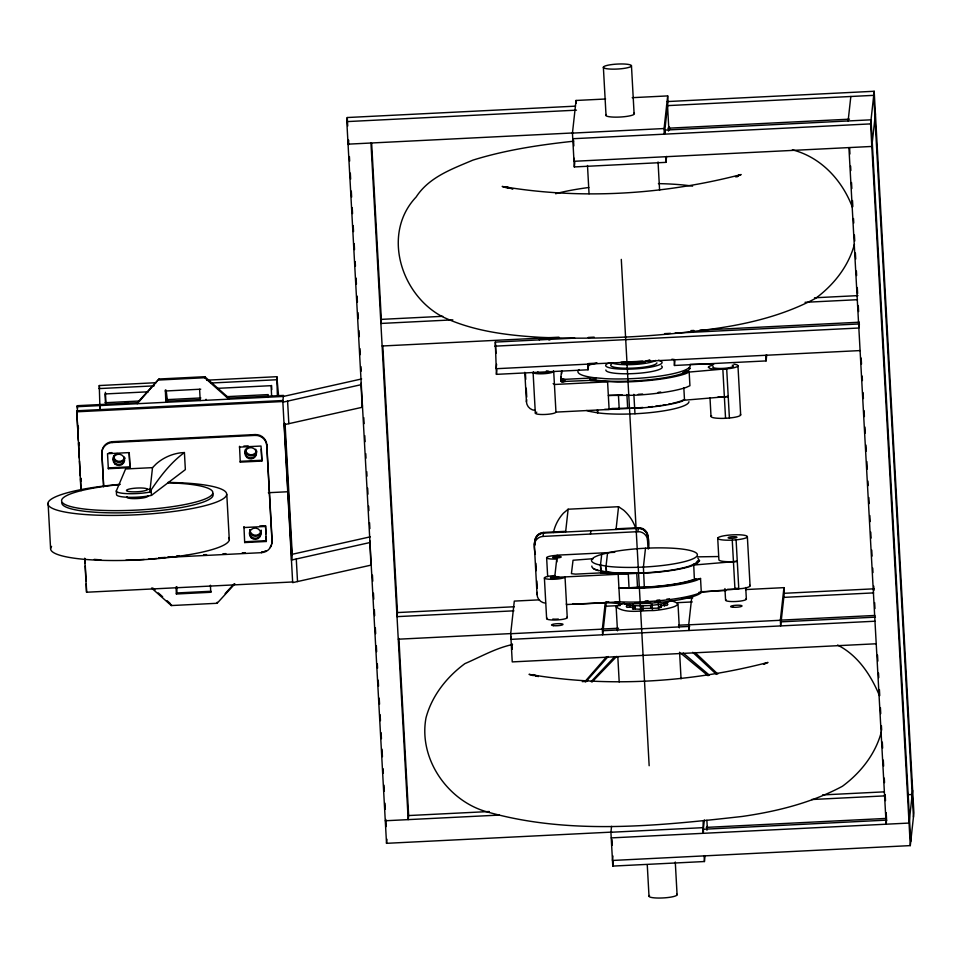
<?xml version="1.0" encoding="UTF-8"?>
<svg xmlns="http://www.w3.org/2000/svg" width="962" height="962" viewBox="0 0 962 962"><rect width="100%" height="100%" fill="white"/><g stroke="black" fill="none" stroke-linecap="round" stroke-linejoin="round"><path stroke-width="1.44" d="M535.389 554.389C533.561 547.33 532.996 533.633 543.41 533.104L638.251 528.378C648.653 527.873 649.591 541.486 648.556 548.749M534.499 544.781C534.066 539.309 537.373 533.273 543.41 533.104M80.952 490.187L76.744 410.786L282.936 400.517M77.441 411.183L77.309 405.687L137.338 402.693L159.007 379.004L204.822 376.719L228.98 398.136L283.501 395.418L282.756 402.2L361.003 384.716L361.195 383.032M99.844 405.05L99.278 385.546L155.976 382.72M99.663 409.644L100.108 405.567L100.337 409.8M292.749 581.962L86.568 592.231L86.267 583.826M103.595 486.784L101.888 453.162A11.111 10.931 6.3 0 1 112.374 441.69L255.146 434.571A11.111 10.931 6.3 0 1 266.835 444.937L272.09 540.379A11.111 10.931 6.3 0 1 271.861 543.229M130.014 466.823L129.93 467.628L108.345 468.71L108.441 467.893L130.014 466.823L129.269 453.162M101.792 453.968A11.111 10.931 6.3 0 1 112.277 442.508L112.374 441.69M137.338 402.693L137.217 403.715L159.007 379.004M116.33 490.933A20.659 3.644 -3.1 0 0 128.692 493.698A20.659 3.644 -3.1 0 0 151.25 491.774L149.831 491.847L152.513 467.64L156.289 463.828A45.899 45.154 6.3 0 1 180.543 452.837L184.415 452.549L185.353 469.624L151.443 495.382A20.659 3.644 -3.1 0 1 128.884 497.306A20.659 3.644 -3.1 0 1 116.534 494.54L116.33 490.933L125.589 468.975L152.513 467.64M199.603 389.297L200.228 400.577L200.336 399.555L165.969 401.274L165.861 402.296L165.356 389.995M234.848 583.886L217.123 603.282L171.296 605.555L171.416 604.545M176.407 593.999L176.527 592.977L210.882 591.269L210.774 592.279L176.407 593.999L176.022 586.952M228.98 398.136L228.86 399.158L204.714 377.741L204.822 376.719M205.952 400.288L206.06 399.278M217.123 603.282L217.232 602.26M261.929 460.245L261.844 461.063L240.26 462.133L240.356 461.315L261.929 460.245L261.327 449.314M167.809 557.335L261.508 552.669A11.111 10.931 6.3 0 0 271.993 541.197L266.751 445.755A11.111 10.931 6.3 0 0 255.05 435.389L255.146 434.571M266.366 540.668L266.27 541.486L244.685 542.556L244.781 541.75L266.366 540.668L266.137 536.568M267.893 397.45L268.206 394.6L226.298 396.681M266.751 445.755L266.835 444.937M277.393 396.2L276.828 376.695L206.71 380.194M261.508 552.669L261.604 551.851A11.111 10.931 6.3 0 0 263.047 551.683M266.27 541.486L265.536 525.649L265.981 533.838M271.993 541.197L272.09 540.379M285.053 423.605L292.268 554.797M287.903 490.728L287.794 491.75L268.362 492.712M291.991 552.861L291.775 554.906L284.524 423.256M611.7 832.106L386.52 843.325L346.813 121.609L347.258 117.532L575.444 106.157M283.994 424.759L362.253 407.275L362.433 405.579M76.635 411.808L282.828 401.527L292.676 582.635L370.935 565.151L369.877 540.897M370.935 565.151L371.128 563.455M386.52 843.325L386.977 839.249M588.72 363.852L588.059 369.781L496.428 374.35L495.322 342.075L574.711 338.119M496.608 364.261L496.115 368.711L860.088 350.577M496.428 374.35L496.909 369.901M534.908 410.389A9.175 9.031 6.3 0 1 526.442 401.839L526.695 399.639M876.214 643.77L512.241 661.904L510.69 633.717L514.297 601.094L539.429 599.843M511.339 636.387L511.002 639.357L874.975 621.224M666.606 156.433L665.944 162.362L574.302 166.931L572.45 133.105L576.046 100.469L605.603 99.002M574.326 158.321L574.001 161.291L871.825 146.452L875.432 113.829M574.302 166.931L574.795 162.482M545.514 603.15A9.175 9.031 6.3 0 1 537.049 594.6L534.379 545.887A9.175 9.031 6.3 0 1 543.037 536.411L543.482 532.443L565.692 531.325M560.69 378.812L564.742 379.341L595.562 377.801L595.694 380.194L561.339 381.541L560.69 378.812L561.507 371.476M537.049 594.6L537.301 592.4M561.315 376.803L560.942 381.385M561.64 373.857L561.964 370.923M614.778 552.296L557.166 555.158L554.701 577.416L636.748 573.364L637.517 587.337L644.468 587.145A54.846 9.68 -3.1 0 0 692.424 579.906L700.54 578.487L701.286 592.123L697.678 593.77A60.125 10.606 -3.1 0 1 629.617 602.116L615.259 601.767M565.62 531.998L568.133 509.223L618.554 506.709L623.677 510.185A42.689 41.991 6.3 0 1 635.738 528.439M590.464 534.042L590.824 530.747M600.829 571.103L600.492 565.007L601.707 554.449L607.768 552.849A53.006 9.355 -3.1 0 1 682.611 549.122A53.006 9.355 -3.1 0 1 681.132 562.445A53.006 9.355 -3.1 0 1 606.288 566.173L598.087 564.574A53.006 9.355 -3.1 0 1 599.134 555.158L601.659 554.449M601.118 568.47L600.589 572.895L618.181 574.254L619.696 601.875L566.534 604.533A10.329 1.828 -3.1 0 0 566.233 604.076M593.338 558.694L573.039 560.245L571.416 573.653L575.456 574.146L606.288 572.618L606.048 566.089L607.551 552.885M606.252 602.164L602.645 634.788L602.332 629.148L605.278 602.452M616.041 529.485L618.554 506.709M622.234 394.901L608.345 395.454L633.754 395.286L633.826 394.588M667.688 95.911L668.001 101.539L664.393 134.175L664.081 128.535L667.688 95.911L632.214 97.679M611.76 408.477L634.655 407.996M668.47 131.06L668.915 127.068M648.027 548.869L647.546 540.247A9.175 9.031 6.3 0 0 637.89 531.673L638.323 527.705L616.113 528.823M705.074 855.591L704.424 861.531L612.782 866.089L610.918 832.262L611.567 826.334M645.49 548.22L643.41 567.063L644.36 588.083L618.951 588.251L637.517 587.337M647.546 540.247C649.446 534.367 644.396 527.934 638.251 528.378M612.962 856.012L612.469 860.461L910.292 845.61L913.9 812.986L874.181 91.27L667.015 101.587M612.782 866.089L613.275 861.639M766.726 354.978L766.077 360.918L674.434 365.476L674.927 361.027M684.607 399.35L682.575 401.082A54.846 9.68 -3.1 0 1 634.619 408.321M694.36 579.028L693.686 564.201M689.345 627.525L689.008 630.483L688.708 624.843L691.81 596.668M704.34 819.985L702.873 833.332L703.21 821.764M706.938 830.218L707.383 826.226M783.946 587.65L784.258 593.289L780.651 625.925L780.338 620.286L783.946 587.65L745.514 589.574M848.123 120.959L850.829 96.489M910.292 845.61L870.586 123.894L874.181 91.27M886.447 821.488L886.146 824.206L848.917 147.595M912.661 790.439L909.054 823.063L611.231 837.902M854.46 244.204C848.592 266.209 833.717 285.017 815.548 298.376C784.427 315.019 750.083 323.545 715.331 328.571C657.262 336.748 598.484 339.839 539.886 337.313C506.806 335.317 473.208 331.193 442.893 316.943C401.01 295.358 381.421 233.622 416.137 197.018C429.076 177.056 451.96 169.059 472.811 160.161C505.555 149.964 539.574 144.877 573.592 141.21M881.3 732.106C875.444 754.112 860.557 772.907 842.399 786.279C811.279 802.909 776.935 811.447 742.183 816.461C658.297 825.817 570.526 835.329 488.095 812.168C448.136 801.695 418.29 759.018 426.01 717.796C431.866 695.791 446.753 676.983 464.911 663.624C480.627 656.89 495.658 648.123 512.53 644.528M617.472 630.844L616.161 606.974L618.746 604.797L624.362 602.994M670.767 600.709C691.726 605.868 657.022 610.702 652.392 610.581C640.776 610.401 625.841 613.96 616.161 606.974M149.831 491.847C159.5 477.368 170.178 462.999 184.415 452.549M697.931 558.273L699.518 560.702L697.378 563.311L691.654 565.933A54.846 9.68 -3.1 0 1 643.698 573.172L616.462 573.232L600.757 571.368M584.824 681.733L606.409 656.926M585.654 681.974L608.176 656.505M225.12 593.638L233.982 583.946M591.125 681.625L614.862 656.529M591.991 682.046L616.702 656.385M568.133 509.223L563.419 513.191A42.689 41.991 6.3 0 0 553.427 532.539M736.904 176.972L739.201 175.084L735.413 176.816M695.971 578.883L693.59 579.978A56.217 9.921 -3.1 0 1 644.432 587.397L629.04 587.758L628.27 573.749L606.288 572.618M700.54 578.487L696.933 580.158A60.125 10.606 -3.1 0 1 644.36 588.083M590.476 379.545A56.217 9.921 -3.1 0 0 593.71 380.026L605.158 381.024A56.217 9.921 -3.1 0 0 682.238 373.557L688.107 370.863L690.307 368.181L688.936 368.242M645.959 361.111L649.723 360.269M683.008 372.595L686.796 370.863M683.405 399.903L681.012 400.998A53.006 9.355 -3.1 0 1 672.378 403.367M763.527 664.141L766.053 662.974M737.181 176.262L741.149 174.531C663.756 194.661 581.144 199.855 502.188 186.448L507.888 188.191M764.02 664.153L768.001 662.433C690.608 682.563 607.984 687.758 529.028 674.338L533.309 675.649M606.048 566.089L606.613 571.957A53.006 9.355 -3.1 0 0 690.079 565.86L695.622 563.323L697.691 560.786L699.518 560.702M583.681 681.517L587.878 680.362L582.299 681.673M361.64 378.944L283.393 396.44L77.2 406.71M370.334 536.82L292.075 554.316L291.438 560.076L369.697 542.592M645.093 362.205L627.717 363.708L621.596 363.383M649.927 360.257L646.38 360.786M642.616 361.243L620.983 362.193M684.619 372.462L730.29 368.458A14.851 2.621 -3.1 0 0 733.826 364.153M693.59 565.055L737.289 561.351L733.441 561.628A14.851 2.621 -3.1 0 1 718.903 559.728L717.724 538.215A14.851 2.621 -3.1 0 1 732.84 534.836L736.664 534.74A14.851 2.621 -3.1 0 1 747.366 536.736L750.071 585.858M699.001 592.315L742.399 588.503A14.851 2.621 -3.1 0 0 749.638 585.197M712.854 365.199A14.851 2.621 -3.1 0 0 708.309 367.28L710.148 368.518A14.851 2.621 -3.1 0 0 722.847 369.18L726.695 368.915L729.4 418.013L725.552 418.29A14.851 2.621 -3.1 0 1 711.603 415.68M717.724 538.215A14.851 2.621 -3.1 0 0 732.25 540.115L736.098 539.838A14.851 2.621 -3.1 0 0 747.366 536.736M727.585 589.249A14.851 2.621 -3.1 0 0 734.956 589.237L738.792 588.936L736.098 539.838M346.813 121.609L576.491 110.161M666.57 105.676L873.736 95.346L913.455 817.063M573.232 132.936L348.052 144.156L348.497 140.079L348.749 144.577M667.808 128.223L849.458 119.168M572.45 133.105L664.081 128.535M664.501 130.111L871.031 119.817L910.749 841.534M572.751 138.732L870.586 123.894M442.785 316.306L381.337 319.372L380.892 323.448L452.825 319.865M814.489 297.787L857.948 295.623M805.038 302.308L857.503 299.699M382.13 345.995L558.982 337.193M690.872 330.615L693.879 330.471M699.867 330.17L858.741 322.246M588.191 337.458L594.179 337.157M664.574 333.646L670.574 333.345M675.059 333.129L859.294 323.941L858.85 328.018L494.877 346.164M158.886 380.026L204.714 377.741M588.528 363.552L597.186 363.119L595.141 363.504A56.217 9.921 -3.1 0 0 588.287 365.271M98.942 388.6L154.148 385.858M210.846 383.032L276.491 379.762M148.376 391.799L104.978 393.951L105.471 402.874M165.236 391.017L200.745 389.189M217.208 388.359L271.08 385.678L271.645 396.079M105.086 402.729L139.502 401.01M166.438 399.663L200.866 397.955M125.132 402.621L128.126 402.465M536.808 412.157A10.329 1.828 -3.1 0 0 542.772 414.526A10.329 1.828 -3.1 0 0 555.952 412.109L627.681 408.501L626.911 394.528M112.277 442.508L255.05 435.389M109.055 452.801L111.929 452.657M243.843 446.079L248.16 445.863M239.442 447.114L261.015 446.043L261.844 461.063M147.487 489.381A10.558 1.864 -3.1 0 0 131.866 488.552A10.558 1.864 -3.1 0 0 131.505 491.798A10.558 1.864 -3.1 0 0 147.487 489.381L150.12 489.249M259.776 525.937L264.093 525.721M265.44 526.467L243.867 527.537L243.951 526.719L244.685 542.556M543.037 536.411L637.89 531.673M184.259 555.711L187.241 555.555M203.595 554.737L206.577 554.593M222.931 553.775L225.902 553.631M242.268 552.813L245.238 552.669M158.886 557.78L164.839 557.491M701.178 591.774L726.298 590.524M514.381 606.745L397.474 612.566L397.017 616.642L513.924 610.822M605.807 602.188L608.802 602.032M682.238 598.376L692.736 597.859M784.162 593.301L874.085 588.816M605.351 606.264L620.346 605.519M677.296 602.681L692.279 601.935M783.705 597.378L873.628 592.893M629.364 605.483L627.08 605.603L626.322 606.517L626.875 607.359L631.469 607.13L634.824 608.032L632.455 608.85L640.92 609.307L643.301 608.489L657.106 608.164L661.122 607.419L658.91 606.83L662.505 605.591L667.087 605.363L667.844 604.449L667.279 603.595L663.84 603.763M398.268 639.201L510.666 633.597M602.092 629.04L618.578 628.222M678.535 625.228L689.02 624.711M780.447 620.153L874.879 615.452M510.69 633.717L602.332 629.148M688.708 624.843L780.338 620.286M602.825 630.723L689.694 626.394M781.06 621.849L875.432 617.147M408.249 815.572L489.321 811.531M822.582 794.925L884.138 791.858M385.281 820.766L499.374 815.079M811.627 799.53L885.184 795.863M907.707 794.732L912.204 794.516M706.276 827.392L886.423 818.409M610.918 832.262L702.561 827.693M702.969 829.28L887.06 820.105M690.031 364.357L713.852 363.997M697.474 556.854L718.41 556.541M610.858 408.754L619.203 408.958L618.434 394.949M604.665 409.355L609.114 409.463L607.587 381.83L554.425 384.487A10.329 1.828 -3.1 0 0 553.15 383.634M606.373 571.909L598.412 570.406A53.006 9.355 -3.1 0 1 591.846 566.065M792.363 149.831C821.031 157.179 842.195 180.243 852.428 207.311M512.77 189.225L506.397 186.676L508.742 188.203M538.347 676.611L533.249 674.578L535.581 676.106M837.565 645.057C857.791 655.242 870.754 674.867 879.28 695.213M680.723 653.174L708.068 675.733M683.224 653.054L709.379 675.168M152.754 587.998L154.942 589.947M158.237 592.857L162.638 596.753M167.027 600.649L170.322 603.571M151.539 588.047L171.296 605.555M692.712 652.296L716.522 674.398M695.069 652.513L717.748 674.025M573.063 603.643L577.104 604.172L607.936 602.633L617.4 603.463A56.217 9.921 -3.1 0 0 702.236 591.498M166.125 390.127L167.532 401.527M276.828 376.695L278.523 395.178M99.278 385.546L99.543 388.383M849.614 148.016L849.939 154.016M850.6 166.017L850.853 170.514M851.514 182.515L851.839 188.516M852.5 200.529L852.837 206.529M853.498 218.53L853.739 223.028M854.4 235.029L854.737 241.029M855.386 253.03L855.723 259.031M856.384 271.031L856.625 275.541M857.286 287.542L857.623 293.542M858.284 305.543L858.609 311.544M859.186 322.042L859.355 325.048M861.17 358.044L861.507 364.045M862.156 376.046L862.409 380.555M863.07 392.556L863.395 398.557M864.056 410.558L864.393 416.558M864.97 427.056L865.295 433.056M865.956 445.057L866.293 451.07M866.87 461.568L867.279 469.071M867.94 481.072L868.193 485.569M868.854 497.57L869.179 503.571M869.84 515.572L870.165 521.572M870.742 532.082L871.079 538.083M871.74 550.084L872.065 556.084M872.726 568.085L872.979 572.582M873.724 586.086L873.965 590.584M874.626 602.585L874.963 608.585M877.512 655.098L877.849 661.098M878.51 673.099L878.751 677.597M879.412 689.598L879.749 695.598M880.41 707.611L880.735 713.612M881.396 725.613L881.649 730.11M882.31 742.111L882.635 748.111M883.296 760.112L883.621 766.113M884.282 778.114L884.535 782.623M885.196 794.624L885.521 800.624M886.182 812.625L886.519 818.626M765.764 355.279L766.077 360.918M737.962 365.8L740.668 414.923M745.718 587.529L746.356 599.134M722.847 369.204L725.552 418.29M732.25 540.115L734.956 589.213M724.939 588.564L725.576 600.168M709.992 397.751L711.014 416.39M669.396 126.912L669.552 129.738M683.826 387.626L684.511 400.192L728.21 396.5L724.362 396.777A14.851 2.621 -3.1 0 1 718.121 396.837M667.544 105.628L668.782 128.174M706.878 820.297L707.262 827.344M664.85 130.098L665.007 132.912M703.318 829.256L703.475 832.082M665.632 156.722L665.944 162.362M704.112 855.891L704.424 861.531M674.121 359.836L674.434 365.476M658.056 161.965L659.607 190.248M678.006 603.98L679.316 627.849M679.593 652.236L681.06 678.883M664.405 602.933L664.562 605.819M664.189 602.765L664.345 605.651M631.469 65.849A14.069 2.477 -3.1 0 1 610.173 69.06A14.069 2.477 -3.1 0 1 610.642 64.731A14.069 2.477 -3.1 0 1 631.469 65.849L634.09 113.48M675.276 862.012L677.08 894.756M660.918 604.376L661.074 607.25M658.357 603.318L658.669 609.078M652.092 604.268L652.416 610.016M650.565 605.266L650.721 608.152M633.85 394.348L634.98 413.78M642.784 605.663L643.025 609.98M641.053 606.252L641.221 609.138M621.296 259.391L649.158 765.728M634.944 605.928L635.1 608.814M603.378 67.244L606 114.875M632.912 604.328L633.152 608.645M647.27 864.898L649.001 896.151M629.569 604.497L629.725 607.371M617.82 656.793L619.203 681.962M587.493 165.488L589.045 193.759M576.046 100.469L576.202 103.295M589.874 378.09L590.007 380.483L590.896 380.651L617.508 382.07A60.125 10.606 -3.1 0 0 685.569 373.725L689.177 372.078L689.934 385.702L686.327 387.349A60.125 10.606 -3.1 0 1 633.754 395.286M587.758 364.141L588.059 369.781M573.52 140.296L573.821 145.935M611.988 839.465L612.301 845.105M564.742 379.341L564.874 381.734M563.672 379.365L563.804 381.758M563.167 379.365L563.299 381.758M562.686 379.341L562.818 381.734M562.241 379.317L562.373 381.71M561.844 379.268L561.976 381.661M561.495 379.22L561.628 381.613M561.207 379.148L561.339 381.541M560.978 379.076L561.111 381.469M553.703 371.404L555.952 412.109M567.255 617.604L565.019 576.899A10.329 1.828 -3.1 0 1 554.497 579.244A10.329 1.828 -3.1 0 1 544.396 577.921L546.632 618.638M556.89 561.928L556.733 559.018A10.329 1.828 -3.1 0 1 546.632 557.695L547.667 576.599M533.092 372.426L535.329 413.143M525.432 373.436L525.757 379.341M526.238 388.203L526.731 397.065M535.87 563.251L536.279 570.634M536.844 580.964L537.253 588.347M524.819 372.306L526.442 401.839M495.322 342.075L495.947 353.355M511.916 643.734L512.229 649.374M371.657 143.434L381.397 320.466M382.804 345.971L397.498 613.01M398.905 638.515L408.646 815.548L408.189 819.624L370.959 143.013M347.258 117.532L347.727 125.986M349.41 156.578L349.651 161.087M350.312 173.088L350.649 179.088M351.31 191.089L351.635 197.09M352.212 207.588L352.549 213.588M353.21 225.589L353.535 231.589M354.196 243.602L354.521 249.603M355.182 261.604L355.435 266.101M356.096 278.102L356.421 284.103M357.082 296.104L357.419 302.104M357.996 312.614L358.321 318.614M358.982 330.615L359.319 336.616M359.98 348.617L360.305 354.617M360.966 366.618L361.219 371.116M363.768 417.628L364.105 423.629M364.766 435.63L365.091 441.63M365.752 453.631L366.005 458.128M366.75 471.633L366.991 476.13M367.652 488.143L367.977 494.143M368.638 506.144L368.891 510.642M369.552 522.643L369.877 528.643M372.438 575.156L372.775 581.156M373.436 593.157L373.761 599.158M374.338 609.655L374.675 615.656M375.324 627.657L375.661 633.657M376.322 645.658L376.647 651.659M377.308 663.672L377.561 668.169M378.222 680.17L378.547 686.171M379.208 698.171L379.545 704.172M380.122 714.67L380.447 720.67M381.108 732.683L381.433 738.684M382.022 749.182L382.431 756.685M383.092 768.686L383.333 773.183M383.994 785.184L384.331 791.185M384.992 803.186L385.317 809.186M385.882 819.516L386.279 826.562M361.003 384.716L362.253 407.275M287.59 401.118L288.828 423.677M296.272 558.994L297.523 581.553M284.235 424.182L291.642 558.754M271.573 385.437L271.801 389.67M239.526 446.296L240.26 462.133M226.791 494.48L229.281 539.586M210.389 585.233L210.774 592.279M151.178 490.5L151.443 495.382M129.93 467.628L129.1 452.609L107.516 453.691L108.345 468.71M105.399 392.304L106.012 403.583M101.888 453.162L103.692 485.966M77.309 405.687L77.465 408.501M78.271 426.094L78.427 429.076M79.173 442.496L79.329 445.478M81.133 478.282L81.301 481.265M76.744 410.786L78.379 440.368M78.535 443.326L79.353 458.116M79.521 461.075L80.327 475.865M80.495 478.823L81.145 490.644M84.884 558.682L85.125 563.119M85.293 566.077L86.111 580.868M84.692 558.225L86.568 592.231M48.1 503.379L50.577 548.496M600.541 565.007L600.817 570.839M176.828 586.604L176.936 592.496M261.255 530.627A5.736 5.64 6.3 0 1 249.892 530.086M124.771 457.972A5.736 5.64 6.3 0 1 113.42 457.07M124.387 458.333A5.736 5.64 6.3 0 1 113.54 456.048M261.207 530.17A5.736 5.64 6.3 0 1 255.231 536.279A5.736 5.64 6.3 0 1 249.843 529.629M256.746 451.022A5.736 5.64 6.3 0 1 250.264 455.796A5.736 5.64 6.3 0 1 245.394 449.41M256.457 451.418A5.736 5.64 6.3 0 1 245.49 449.855M260.726 530.94A5.736 5.64 6.3 0 1 254.834 538.299A5.736 5.64 6.3 0 1 250.156 530.11M124.543 460.004A5.736 5.64 6.3 0 1 115.103 463.011A5.736 5.64 6.3 0 1 117.148 453.451M124.375 457.094A5.736 5.64 6.3 0 1 124.651 458.537M256.565 451.972A5.736 5.64 6.3 0 1 248.244 457.275A5.736 5.64 6.3 0 1 247.715 447.51M255.651 449.182A5.736 5.64 6.3 0 1 256.301 450.517M546.632 557.695A10.329 1.828 -3.1 0 1 557.142 555.339M746.055 598.677A10.402 1.84 -3.1 0 1 735.762 601.503A10.402 1.84 -3.1 0 1 725.973 599.675M566.955 617.147A10.329 1.828 -3.1 0 1 556.745 619.961A10.329 1.828 -3.1 0 1 547.041 618.145M544.396 577.921A10.329 1.828 -3.1 0 1 554.906 575.577M598.436 570.658A53.006 9.355 -3.1 0 1 593.398 568.65M669.961 600.408A23.136 4.076 -3.1 0 1 646.416 605.663A23.136 4.076 -3.1 0 1 623.773 602.705M669.468 598.833A56.217 9.921 -3.1 0 1 666.75 599.182M659.752 599.951A56.217 9.921 -3.1 0 1 656.89 600.216M648.111 600.853A56.217 9.921 -3.1 0 1 645.189 601.01M737.734 588.251A10.402 1.84 -3.1 0 1 735.04 588.443M660.281 601.659A28.223 4.978 -3.1 0 1 654.845 602.356M650.54 602.753A28.223 4.978 -3.1 0 1 634.704 603.162M558.321 619.035A5.736 1.01 -3.1 0 1 552.813 619.047M535.257 544.239A9.175 9.031 6.3 0 1 543.482 532.443M638.323 527.705A9.175 9.031 6.3 0 1 647.991 536.279M535.173 544.901A9.175 9.031 6.3 0 1 534.74 542.58M147.559 495.683A10.558 1.864 -3.1 0 1 137.121 498.556A10.558 1.864 -3.1 0 1 127.2 496.693M271.476 544.6A11.111 10.931 6.3 0 1 270.166 547.15M265.801 550.805A11.111 10.931 6.3 0 1 264.454 551.334M167.833 482.443A89.502 15.789 -3.1 0 1 206.337 505.327A89.502 15.789 -3.1 0 1 60.642 511.111A89.502 15.789 -3.1 0 1 120.298 484.319M228.74 537.554A89.502 15.789 -3.1 0 1 138.179 559.944A89.502 15.789 -3.1 0 1 51.575 546.38M167.629 482.804A75.733 13.36 -3.1 0 1 194.288 502.441A75.733 13.36 -3.1 0 1 72.763 507.082A75.733 13.36 -3.1 0 1 119.192 484.656M179.425 555.615A75.733 13.36 -3.1 0 1 176.575 556.06M172.799 556.613A75.733 13.36 -3.1 0 1 167.616 557.287M166.294 557.443A75.733 13.36 -3.1 0 1 158.189 558.321M156.818 558.453A75.733 13.36 -3.1 0 1 148.449 559.15M144.228 559.439A75.733 13.36 -3.1 0 1 125.926 560.197M100.962 559.836A75.733 13.36 -3.1 0 1 94.156 559.379M212.602 493.434A75.733 13.36 -3.1 0 1 140.909 512.109A75.733 13.36 -3.1 0 1 61.845 502.693M539.393 340.007A5.736 1.01 -3.1 0 1 546.548 338.408A5.736 1.01 -3.1 0 1 548.929 339.995M740.235 414.261A14.851 2.621 -3.1 0 1 729.4 418.013M656.89 362.83A23.136 4.076 -3.1 0 1 630.326 368.218A23.136 4.076 -3.1 0 1 611.604 364.033M546.356 370.887A5.736 1.01 -3.1 0 1 548.544 372.09A5.736 1.01 -3.1 0 1 541.329 372.967A5.736 1.01 -3.1 0 1 537.89 371.933M732.238 365.175A10.402 1.84 -3.1 0 1 724.29 368.314A10.402 1.84 -3.1 0 1 713.155 366.57M553.403 370.947A10.329 1.828 -3.1 0 1 543.193 373.749A10.329 1.828 -3.1 0 1 533.489 371.933M690.175 365.788A56.217 9.921 -3.1 0 1 605.026 378.643L593.578 377.633A56.217 9.921 -3.1 0 1 578.968 369.6M671.897 359.235A56.217 9.921 -3.1 0 1 674.518 359.547M660.75 392.039A56.217 9.921 -3.1 0 1 658.116 392.412M642.628 394.035A56.217 9.921 -3.1 0 1 638.215 394.348M688.936 401.719A53.006 9.355 -3.1 0 1 655.302 412.049A53.006 9.355 -3.1 0 1 597.859 412.878L589.658 411.411A53.006 9.355 -3.1 0 1 586.724 410.461M671.127 403.643A53.006 9.355 -3.1 0 1 668.47 404.184M665.668 404.701A53.006 9.355 -3.1 0 1 662.746 405.182M661.255 405.411A53.006 9.355 -3.1 0 1 655.711 406.18M652.813 406.529A53.006 9.355 -3.1 0 1 648.388 406.986M642.953 407.467A53.006 9.355 -3.1 0 1 631.902 408.116M655.783 360.401A23.136 4.076 -3.1 0 1 633.14 364.55A23.136 4.076 -3.1 0 1 611.171 362.626M661.411 365.933A28.223 4.978 -3.1 0 1 637.181 373.376A28.223 4.978 -3.1 0 1 605.868 369.985M658.477 360.257A28.223 4.978 -3.1 0 1 633.236 368.999A28.223 4.978 -3.1 0 1 609.667 362.698M633.97 113.155A14.346 2.525 -3.1 0 1 619.781 117.051A14.346 2.525 -3.1 0 1 606.313 114.526M555.627 193.735A89.502 15.789 -3.1 0 1 588.78 187.506M658.417 183.622A89.502 15.789 -3.1 0 1 692.604 186.147M676.671 894.131A14.069 2.477 -3.1 0 1 662.758 897.955A14.069 2.477 -3.1 0 1 649.542 895.49M597.655 412.878L597.462 409.944L597.655 412.878M251.322 537.89A5.736 5.64 6.3 0 0 260.774 534.884A5.736 5.64 6.3 0 0 253.379 528.33A5.736 5.64 6.3 0 0 251.322 537.89M114.983 464.033A5.736 5.64 6.3 0 0 124.423 461.026A5.736 5.64 6.3 0 0 117.039 454.473A5.736 5.64 6.3 0 0 114.983 464.033M246.897 457.455A5.736 5.64 6.3 0 0 256.349 454.449A5.736 5.64 6.3 0 0 248.954 447.895A5.736 5.64 6.3 0 0 246.897 457.455M733.369 607.275A5.736 1.01 -3.1 0 0 742.051 605.964A5.736 1.01 -3.1 0 0 733.561 605.507A5.736 1.01 -3.1 0 0 733.369 607.275M553.427 625.661A5.736 1.01 -3.1 0 0 562.902 624.627A5.736 1.01 -3.1 0 0 555.591 623.821A5.736 1.01 -3.1 0 0 553.427 625.661M552.489 578.186A4.293 0.758 -3.1 0 0 558.994 577.2A4.293 0.758 -3.1 0 0 552.633 576.863A4.293 0.758 -3.1 0 0 552.489 578.186M730.254 538.275A4.425 0.782 -3.1 0 0 736.964 537.265A4.425 0.782 -3.1 0 0 730.411 536.904A4.425 0.782 -3.1 0 0 730.254 538.275M554.725 557.948A4.293 0.758 -3.1 0 0 561.219 556.962A4.293 0.758 -3.1 0 0 554.87 556.625A4.293 0.758 -3.1 0 0 554.725 557.948"/></g></svg>
